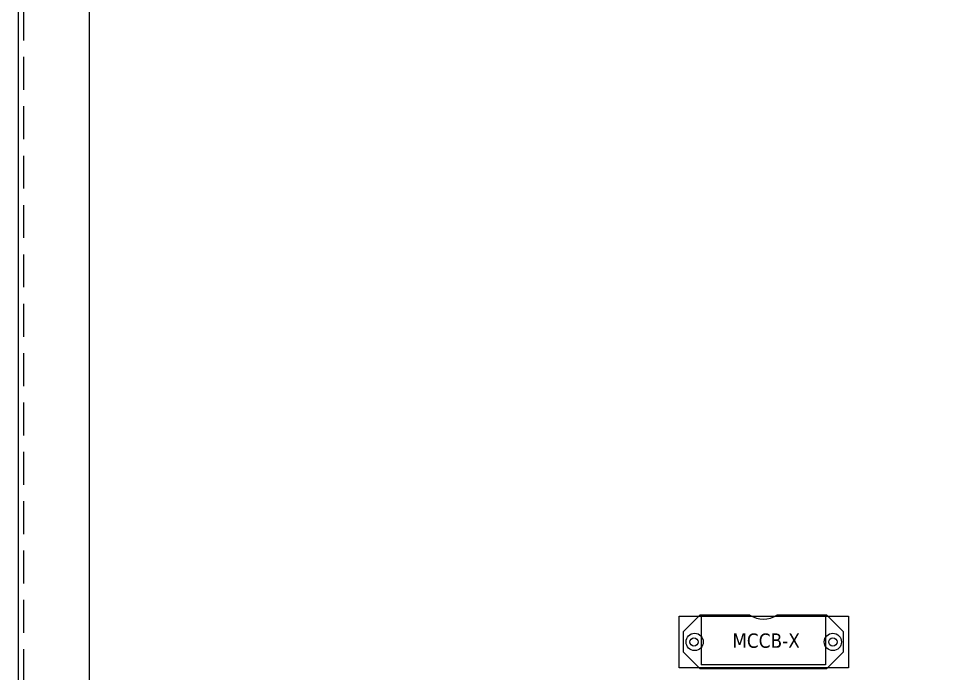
# Model space of a CAD drawing. Header units: millimetres. Extents: x 0 to 6126, y 0 to 4331.
# Drawn here: x 1883.7 to 2153.7, y 3333.6 to 3523 of the extents above; entities that cross this region are included whole.
import ezdxf
from ezdxf.enums import TextEntityAlignment as Align

# ---------------------------------------------------------------- set-up
doc = ezdxf.new("R2010")
doc.units = ezdxf.units.MM
doc.linetypes.add('HIDDEN2', pattern=[4.7625, 3.175, -1.5875])
doc.layers.add('KICHTHUOC', color=8, linetype='Continuous')
doc.layers.add('Text', color=4, linetype='Continuous')
doc.styles.add('Tahoma (Input Text)', font='tahoma.ttf')

# ---------------------------------------------------------------- blocks, each defined once
blk = doc.blocks.new('hvnhgjghj')
at = {"layer": 'KICHTHUOC', "color": 95}
for p, q in [((-8611.84, 37566.35), (-8603.84, 37574.35)), ((-8603.84, 37574.35), (-8579.84, 37574.35)), ((-8603.34, 37574.35), (-8603.34, 37550.35)), ((-8566.84, 37574.35), (-8542.84, 37574.35)), ((-8543.34, 37574.35), (-8543.34, 37550.35)), ((-8542.84, 37574.35), (-8534.84, 37566.35)), ((-8611.84, 37556.35), (-8611.84, 37566.35)), ((-8534.84, 37566.35), (-8534.84, 37556.35)), ((-8611.84, 37556.35), (-8603.84, 37548.35)), ((-8542.84, 37548.35), (-8534.84, 37556.35)), ((-8543.34, 37550.35), (-8603.34, 37550.35)), ((-8542.84, 37548.35), (-8603.84, 37548.35))]:
    blk.add_line(p, q, dxfattribs=at)
for centre in [(-8606.84, 37561.35), (-8539.84, 37561.35)]:
    blk.add_circle(centre, 2, dxfattribs=at)
blk.add_arc((-8573.34, 37583.91), 11.56, 235.7945, 304.2055, dxfattribs=at)
blk = doc.blocks.new('A$C3E80314B')
at = {"color": 7}
blk.add_lwpolyline([(0, 15), (49, 15), (49, 0), (0, 0)], close=True, dxfattribs=at)
at = {"color": 2}
for centre in [(4.5, 7.5), (44.5, 7.5)]:
    blk.add_circle(centre, 2.5, dxfattribs=at)

msp = doc.modelspace()

# ---------------------------------------------------------------- linework, layer by layer
at = {"color": 6, "ltscale": 3}
msp.add_lwpolyline([(1883.74, 3903.96), (2310.74, 3903.96), (2310.74, 2557.96), (1883.74, 2557.96)], close=True, dxfattribs=at)
at = {"color": 6, "linetype": 'HIDDEN2', "ltscale": 3}
msp.add_lwpolyline([(1885.24, 3902.46), (2309.24, 3902.46), (2309.24, 2559.46), (1885.24, 2559.46)], close=True, dxfattribs=at)
at = {"color": 3, "ltscale": 3}
msp.add_lwpolyline([(1904.24, 3883.46), (2290.24, 3883.46), (2290.24, 2578.46), (1904.24, 2578.46)], close=True, dxfattribs=at)

# ---------------------------------------------------------------- block references
at = {"color": 7}
msp.add_blockref('A$C3E80314B', (2074.92, 3335.14), dxfattribs=at)
at = {"layer": 'KICHTHUOC', "xscale": 0.6000000000931323, "yscale": 0.6000000000931323, "zscale": 0.6000000000931323}
msp.add_blockref('hvnhgjghj', (7243.33, -19194.17), dxfattribs=at)
msp.add_blockref('hvnhgjghj', (7243.33, -19194.17), dxfattribs=at)

# ---------------------------------------------------------------- texts
at = {"layer": 'Text', "linetype": 'Continuous', "style": 'Tahoma (Input Text)'}
msp.add_text('MCCB-X', height=4.157, dxfattribs=at).set_placement((2100.08, 3340.94), align=Align.CENTER)
msp.add_text('MCCB-X', height=4.157, dxfattribs=at).set_placement((2100.08, 3340.94), align=Align.CENTER)

doc.saveas('drawing.dxf')
